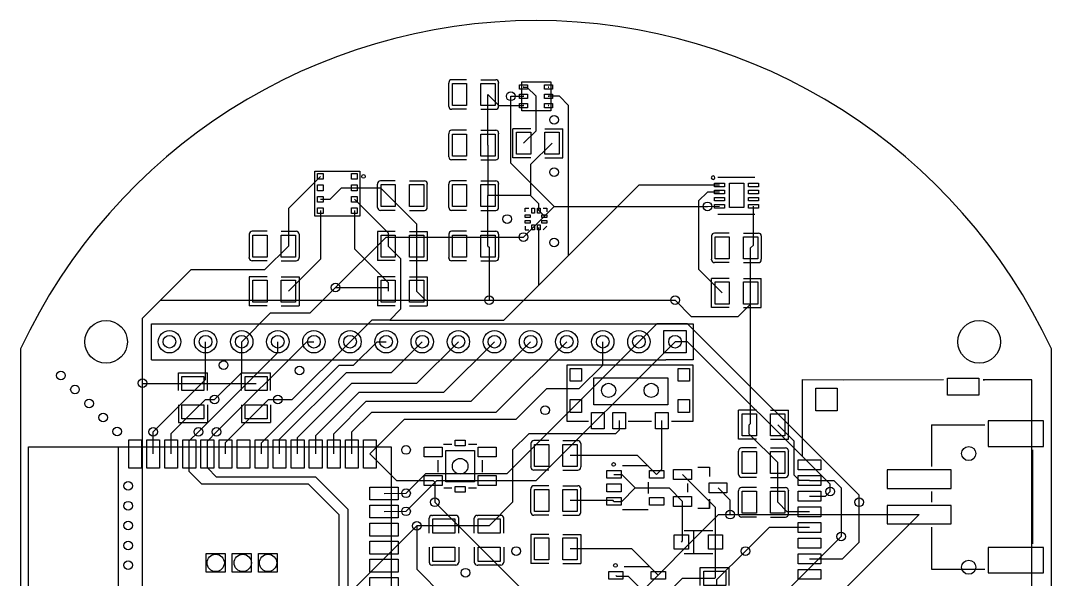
# Model space of a CAD drawing. Extents: x -1427 to 1430, y -1575 to 1575.
# Drawn here: x -1427 to 1427, y 26 to 1575 of the extents above; entities that cross this region are included whole.
import ezdxf

# ---------------------------------------------------------------- set-up
doc = ezdxf.new("R2010")
doc.units = 9

msp = doc.modelspace()

# ---------------------------------------------------------------- linework, layer by layer
for points in [[(-241.4, 1403.069), (-241.4, 1401.496)], [(-241.4, 1338.503), (-241.4, 1401.496)], [(-192.186, 1410.945), (-233.524, 1410.945)], [(-152.816, 1410.945), (-111.478, 1410.945)], [(-103.603, 1403.07), (-103.603, 1401.497)], [(-103.602, 1338.503), (-103.603, 1401.497)], [(-34.45, 1390.58), (-25.58, 1390.58), (0, 1365)], [(-133.13, 1230), (-133.131, 1370)], [(-133.131, 1370), (-102.551, 1339.42), (-34.45, 1339.42)], [(50, 1060), (-70, 1180), (-70, 1365)], [(-70, 1365), (-34.5, 1365)], [(-34.37, 1235), (0, 1269.37), (0, 1365)], [(7.9, 842.1), (90, 924.2), (90, 1340), (65, 1365), (34.5, 1365)], [(-241.4, 1336.931), (-241.4, 1338.503)], [(-192.186, 1329.055), (-233.524, 1329.055)], [(-152.816, 1329.055), (-111.478, 1329.055)], [(-103.602, 1337.719), (-103.602, 1338.503)], [(-103.602, 1336.931), (-103.602, 1338.503)], [(-241.429, 1263.069), (-241.429, 1261.496)], [(-241.429, 1198.503), (-241.429, 1261.496)], [(-192.215, 1270.945), (-233.553, 1270.945)], [(-152.845, 1270.945), (-111.507, 1270.945)], [(-103.632, 1263.07), (-103.632, 1261.497)], [(-103.631, 1198.503), (-103.632, 1261.497)], [(-14.685, 1275.156), (-63.898, 1275.156)], [(-63.898, 1194.844), (-63.898, 1275.156)], [(24.685, 1275.156), (73.898, 1275.156)], [(73.899, 1194.844), (73.898, 1275.156)], [(-133.13, 1230), (-133.13, 1090)], [(44.37, 1235), (-15, 1175.63), (-15, 1090)], [(-241.429, 1196.931), (-241.429, 1198.503)], [(-192.215, 1189.055), (-233.553, 1189.055)], [(-152.845, 1189.055), (-111.507, 1189.055)], [(-103.631, 1197.719), (-103.631, 1198.503)], [(-103.631, 1196.931), (-103.631, 1198.503)], [(-14.685, 1194.844), (-63.898, 1194.844)], [(24.685, 1194.844), (73.898, 1194.844)], [(-597.2, 1142.9), (-685.6, 1054.4), (-685.6, 950)], [(-438.929, 1123.069), (-438.929, 1121.496)], [(-438.929, 1058.503), (-438.929, 1121.496)], [(-389.715, 1130.945), (-431.053, 1130.945)], [(-350.345, 1130.945), (-309.007, 1130.945)], [(-301.132, 1123.07), (-301.132, 1121.497)], [(-301.131, 1058.503), (-301.132, 1121.497)], [(-241.429, 1123.069), (-241.429, 1121.496)], [(-241.429, 1058.503), (-241.429, 1121.496)], [(-192.215, 1130.945), (-233.553, 1130.945)], [(-152.845, 1130.945), (-111.507, 1130.945)], [(-103.632, 1123.07), (-103.632, 1121.497)], [(-103.631, 1058.503), (-103.632, 1121.497)], [(90, 924.2), (285.327, 1119.527), (507.758, 1119.527)], [(503.85, 1141.134), (606.213, 1141.134)], [(-597.2, 1079.9), (-570.1, 1079.9), (-538.6, 1111.4), (-502.7, 1111.4)], [(-502.7, 1111.4), (-430.8, 1111.4), (-409.4, 1090)], [(-409.368, 1090.001), (-330.63, 1011.263), (-330.63, 950.001)], [(-133.131, 950), (-133.13, 1090)], [(7.87, 1048.42), (7.87, 1067.13), (-15, 1090), (-133.13, 1090)], [(507.758, 1099.847), (474.847, 1099.847), (450, 1075), (450, 885.63), (515.63, 820)], [(-502.75, 1079.91), (-409.37, 986.53), (-409.37, 950.001)], [(-438.929, 1056.931), (-438.929, 1058.503)], [(-301.131, 1057.719), (-301.131, 1058.503)], [(-301.131, 1056.931), (-301.131, 1058.503)], [(-241.429, 1056.931), (-241.429, 1058.503)], [(-103.631, 1057.719), (-103.631, 1058.503)], [(-103.631, 1056.931), (-103.631, 1058.503)], [(-35, 975), (50, 1060), (475, 1060)], [(475, 1060), (507.8, 1060.5)], [(594.37, 945), (602.248, 952.878), (602.248, 1060.467)], [(-597.24, 1048.41), (-597.24, 913.39), (-685.63, 825)], [(-502.75, 1048.41), (-502.7, 942.7), (-409.4, 849.4), (-409.4, 825)], [(-389.715, 1049.055), (-431.053, 1049.055)], [(-350.345, 1049.055), (-309.007, 1049.055)], [(-192.215, 1049.055), (-233.553, 1049.055)], [(-152.845, 1049.055), (-111.507, 1049.055)], [(-30, 1044.999), (-30, 1054.999), (-20, 1054.999)], [(23.42, 1032.87), (7.87, 1048.42)], [(20, 1054.999), (30, 1054.999), (30, 1044.999)], [(503.85, 1038.771), (606.213, 1038.771)], [(-405, 745), (-89.3, 745), (7.9, 842.1), (7.9, 1001.6)], [(-35, 975), (-34.441, 975), (-7.871, 1001.57)], [(-30, 1004.999), (-30, 994.999), (-20, 994.999)], [(30, 1004.999), (20, 994.999)], [(-793.929, 983.069), (-793.929, 981.497)], [(-793.929, 982.281), (-793.929, 981.497)], [(-793.929, 981.497), (-793.928, 918.503)], [(-744.715, 990.945), (-786.053, 990.945)], [(-705.345, 990.945), (-664.007, 990.945)], [(-656.131, 983.069), (-656.131, 981.497)], [(-656.131, 981.497), (-656.131, 918.504)], [(-555, 835), (-415, 975), (-35, 975)], [(-438.929, 990.156), (-438.928, 909.844)], [(-389.715, 990.156), (-438.928, 990.156)], [(-350.345, 990.156), (-301.132, 990.156)], [(-301.132, 990.156), (-301.132, 909.844)], [(-241.429, 983.069), (-241.429, 981.497)], [(-241.429, 982.281), (-241.429, 981.497)], [(-241.429, 981.497), (-241.428, 918.503)], [(-192.215, 990.945), (-233.553, 990.945)], [(-152.845, 990.945), (-111.507, 990.945)], [(-103.631, 983.069), (-103.631, 981.497)], [(-103.631, 981.497), (-103.631, 918.504)], [(486.101, 978.069), (486.101, 976.497)], [(486.101, 977.281), (486.101, 976.497)], [(486.101, 976.497), (486.102, 913.503)], [(535.315, 985.945), (493.977, 985.945)], [(574.685, 985.945), (616.023, 985.945)], [(623.899, 978.069), (623.899, 976.497)], [(623.899, 976.497), (623.899, 913.504)], [(-1090, 570), (-1090, 750), (-955, 885), (-750.63, 885), (-685.63, 950)], [(-409.4, 950), (-375, 915.6), (-375, 775), (-405, 745), (-455, 745), (-515, 685)], [(-330.63, 950.001), (-330.63, 825)], [(-133.131, 950), (-130, 946.869), (-130, 800)], [(594.37, 820), (594.37, 945)], [(-793.928, 916.93), (-793.928, 918.503)], [(-656.131, 916.931), (-656.131, 918.504)], [(-241.428, 916.93), (-241.428, 918.503)], [(-103.631, 916.931), (-103.631, 918.504)], [(486.102, 911.93), (486.102, 913.503)], [(623.899, 911.931), (623.899, 913.504)], [(-744.715, 909.055), (-786.053, 909.055)], [(-705.345, 909.055), (-664.007, 909.055)], [(-389.715, 909.844), (-438.928, 909.844)], [(-350.345, 909.844), (-301.132, 909.844)], [(-192.215, 909.055), (-233.553, 909.055)], [(-152.845, 909.055), (-111.507, 909.055)], [(535.315, 904.055), (493.977, 904.055)], [(574.685, 904.055), (616.023, 904.055)], [(-793.929, 865.156), (-793.928, 784.844)], [(-744.715, 865.156), (-793.928, 865.156)], [(-705.345, 865.156), (-656.132, 865.156)], [(-656.132, 865.156), (-656.132, 784.844)], [(-438.929, 865.156), (-438.928, 784.844)], [(-389.715, 865.156), (-438.928, 865.156)], [(-350.345, 865.156), (-301.132, 865.156)], [(-301.132, 865.156), (-301.132, 784.844)], [(535.315, 860.156), (486.102, 860.156)], [(486.102, 779.844), (486.102, 860.156)], [(574.685, 860.156), (623.898, 860.156)], [(623.899, 779.844), (623.898, 860.156)], [(-815, 685), (-735, 765), (-625, 765), (-555, 835)], [(-555, 835), (-409.4, 835), (-409.4, 825)], [(-1090, 570), (-1090, 750), (-1040, 800), (385, 800)], [(-330.63, 825), (-305.63, 800), (-130, 800)], [(385, 800), (430, 755), (560, 755), (594.37, 789.37), (594.37, 820)], [(590.63, 455), (594.37, 458.74), (594.37, 820)], [(-744.715, 784.844), (-793.928, 784.844)], [(-705.345, 784.844), (-656.132, 784.844)], [(-389.715, 784.844), (-438.928, 784.844)], [(-350.345, 784.844), (-301.132, 784.844)], [(535.315, 779.844), (486.102, 779.844)], [(574.685, 779.844), (623.898, 779.844)], [(-1065, 635), (-1065, 635), (-1065, 735), (435, 735), (435, 635), (360, 635)], [(895, 240), (895, 260), (420, 735), (335, 735), (285, 685)], [(-1427.255, 665.539), (-1427.255, -666.498)], [(-1060, 435), (-915, 580), (-915, 685)], [(-935, 435), (-715, 655), (-715, 685)], [(-890, 525), (-815, 600), (-815, 685)], [(-885, 435), (-635, 685), (-615, 685)], [(-760.1, 374), (-760.1, 404.9), (-545, 620), (-505, 620), (-440, 685), (-415, 685)], [(-715, 525), (-675, 525), (-515, 685)], [(-710.1, 374), (-710.1, 414.9), (-525, 600), (-400, 600), (-315, 685)], [(-660.12, 373.98), (-660.12, 419.88), (-510, 570), (-330, 570), (-215, 685)], [(-610.12, 373.98), (-610.12, 424.88), (-490, 545), (-255, 545), (-115, 685)], [(-560.12, 373.98), (-560.12, 429.88), (-470, 520), (-180, 520), (-15, 685)], [(-510.12, 373.98), (-510.12, 434.88), (-455, 490), (-110, 490), (85, 685)], [(-460.12, 373.98), (-364.1, 470), (-55, 470), (30, 555), (120, 555), (185, 620), (185, 685)], [(-360, 215), (-275, 300), (0, 300), (385, 685)], [(-360, 265), (-305, 320), (-80, 320), (285, 685)], [(815, 270), (815, 290), (420, 685), (385, 685)], [(1427.254, -665.545), (1427.254, 665.539)], [(-1065, 635), (360, 635)], [(375.001, 465.001), (435.001, 465.001), (435.001, 620.001), (85.001, 620.001), (85.001, 465.001), (145.001, 465.001)], [(-990.156, 549.685), (-990.156, 598.898)], [(-990.156, 598.898), (-909.844, 598.898)], [(-909.844, 549.685), (-909.844, 598.898)], [(-815.186, 549.685), (-815.186, 598.898)], [(-815.186, 598.898), (-734.874, 598.898)], [(-734.874, 549.685), (-734.874, 598.898)], [(738.349, 368.58), (738.349, 580.116), (851.892, 579.801)], [(851.899, 579.781), (1128.349, 580.116)], [(1238.301, -66.42), (1373.301, -66.42), (1373.301, 579.781), (1238.301, 579.781), (1241.658, 579.801)], [(-990, -200), (-1090, -100), (-1090, 570)], [(-1090, 570), (-1089.37, 569.37), (-950, 569.37)], [(-950, 569.37), (-775, 569.37)], [(-950, 490.63), (-915.63, 525), (-890, 525)], [(-775, 490.63), (-740.63, 525), (-715, 525)], [(-1010.12, 373.98), (-1010.12, 430.51), (-950, 490.63)], [(-990.156, 510.315), (-990.156, 461.102)], [(-909.844, 510.315), (-909.844, 461.102)], [(-860.11, 373.98), (-860.11, 405.52), (-775, 490.63)], [(-815.186, 510.315), (-815.186, 461.102)], [(-734.874, 510.315), (-734.874, 461.102)], [(610.315, 495.156), (561.102, 495.156)], [(561.102, 414.844), (561.102, 495.156)], [(649.685, 495.156), (698.898, 495.156)], [(698.899, 414.844), (698.898, 495.156)], [(-990.156, 461.101), (-909.844, 461.102)], [(-815.186, 461.101), (-734.874, 461.102)], [(230.5, 466.5), (230, 440), (220, 430), (-20, 430), (-65, 385), (-65, 240), (-130, 174.4)], [(255.001, 465.001), (320.001, 465.001)], [(334.06, 317.4), (348.59, 331.93), (348.59, 466.52)], [(-1060.1, 374), (-1060, 435)], [(-960.11, 373.98), (-960.11, 409.89), (-935, 435)], [(-910.12, 373.98), (-910.12, 409.88), (-885, 435)], [(669.37, 350.001), (590.63, 428.741), (590.63, 455)], [(757.4, 300.3), (729.7, 300.3), (715, 315), (715, 409.4), (669.4, 455)], [(1095, 455), (1095, 338.903)], [(1095, 455), (1242.987, 455)], [(-255.738, 401.024), (-232.9, 401.024)], [(-187.1, 401.024), (-164.263, 401.024)], [(-13.929, 403.069), (-13.929, 401.497)], [(-13.929, 402.281), (-13.929, 401.497)], [(-13.929, 401.497), (-13.928, 338.503)], [(35.285, 410.945), (-6.053, 410.945)], [(74.655, 410.945), (115.993, 410.945)], [(123.869, 403.069), (123.869, 401.497)], [(123.869, 401.497), (123.869, 338.504)], [(610.315, 414.844), (561.102, 414.844)], [(649.685, 414.844), (698.898, 414.844)], [(-545, -180), (-545, 205), (-630, 290), (-925, 290), (-960.11, 325.11), (-960.11, 373.979)], [(-520, -165), (-520, 220), (-610, 310), (-885, 310), (-910.12, 335.12), (-910.12, 373.979)], [(-460.12, 373.98), (-386.74, 300.6), (-284.8, 300.6)], [(561.071, 383.069), (561.071, 381.496)], [(561.071, 318.503), (561.071, 381.496)], [(610.285, 390.945), (568.947, 390.945)], [(649.655, 390.945), (690.993, 390.945)], [(698.868, 383.07), (698.868, 381.497)], [(698.869, 318.503), (698.868, 381.497)], [(1375, 385), (1375, 125)], [(-271.024, 323.5), (-271.024, 356.49)], [(-148.976, 356.491), (-148.976, 323.5)], [(334.06, 317.4), (281.46, 370), (94.37, 370)], [(669.37, 240), (669.37, 350.001)], [(-13.928, 336.93), (-13.928, 338.503)], [(35.285, 329.055), (-6.053, 329.055)], [(74.655, 329.055), (115.993, 329.055)], [(123.869, 336.931), (123.869, 338.504)], [(215.95, 317.4), (237.6, 317.4), (275, 280)], [(310.456, 341.01), (239.589, 341.01)], [(497.24, 130), (497.24, 225.96), (405.8, 317.4)], [(448.5, 337.481), (480.59, 337.481), (480.59, 311.499)], [(561.071, 316.931), (561.071, 318.503)], [(698.869, 317.719), (698.869, 318.503)], [(698.869, 316.931), (698.869, 318.503)], [(-284.8, 300.601), (-280, 295.801), (-280, 240)], [(35.285, 285.945), (-6.053, 285.945)], [(74.655, 285.945), (115.993, 285.945)], [(310.456, 295.735), (310.456, 264.238)], [(419.57, 291.809), (419.57, 268.191)], [(610.285, 309.055), (568.947, 309.055)], [(649.655, 309.055), (690.993, 309.055)], [(757.4, 300.3), (824.7, 300.3), (845, 280), (845, 145)], [(-420.7, 264.3), (-360, 265)], [(-232.9, 278.976), (-255.652, 278.976)], [(-164.348, 278.976), (-187.1, 278.976)], [(-13.929, 278.069), (-13.929, 276.496)], [(-13.929, 213.503), (-13.929, 276.496)], [(123.868, 278.07), (123.868, 276.497)], [(123.869, 213.503), (123.868, 276.497)], [(215.95, 242.6), (237.6, 242.6), (275, 280), (368.4, 280), (405.8, 242.6)], [(537.893, 205.79), (537.893, 246.307), (504.2, 280)], [(561.071, 273.069), (561.071, 271.496)], [(561.071, 208.503), (561.071, 271.496)], [(610.285, 280.945), (568.947, 280.945)], [(649.655, 280.945), (690.993, 280.945)], [(698.868, 273.07), (698.868, 271.497)], [(698.869, 208.503), (698.868, 271.497)], [(757.4, 257), (802, 257), (815, 270)], [(1095, 269.522), (1095, 240.479)], [(-280, 240), (130, -170), (130, -265)], [(215.95, 242.6), (213.55, 245), (94.37, 245)], [(402.76, 130), (405.8, 133.04), (405.8, 242.6)], [(480.59, 248.501), (480.59, 222.52), (480.59, 248.501), (480.59, 222.52), (448.5, 222.52)], [(757.41, 213.66), (695.71, 213.66), (669.37, 240)], [(757.41, 83.74), (848.74, 83.74), (895, 130), (895, 240)], [(-420.7, 214.3), (-360, 215)], [(-288.1, 203.898), (-286.527, 203.898)], [(-223.533, 203.899), (-286.527, 203.898)], [(-222.749, 203.899), (-223.533, 203.899)], [(-221.961, 203.899), (-223.533, 203.899)], [(-163.1, 203.898), (-161.527, 203.898)], [(-98.533, 203.899), (-161.527, 203.898)], [(-97.749, 203.899), (-98.533, 203.899)], [(-96.961, 203.899), (-98.533, 203.899)], [(-13.929, 211.931), (-13.929, 213.503)], [(35.285, 204.055), (-6.053, 204.055)], [(74.655, 204.055), (115.993, 204.055)], [(123.869, 212.719), (123.869, 213.503)], [(123.869, 211.931), (123.869, 213.503)], [(310.456, 218.962), (239.589, 218.962)], [(260, -40), (505.791, 205.791), (537.893, 205.791)], [(537.893, 205.79), (1061.14, 205.79)], [(561.071, 206.931), (561.071, 208.503)], [(698.869, 207.719), (698.869, 208.503)], [(698.869, 206.931), (698.869, 208.503)], [(1061.1, 205.8), (750, -105)], [(-330, 175), (-705, -200), (-990, -200)], [(-255, 174.4), (-330, 175)], [(-330, 175), (-330, 54.37), (-255, -20.63)], [(-295.975, 154.685), (-295.975, 196.023)], [(-130, 174.4), (-255, 174.4)], [(-214.085, 154.685), (-214.085, 196.023)], [(-170.975, 154.685), (-170.975, 196.023)], [(-89.085, 154.685), (-89.085, 196.023)], [(610.285, 199.055), (568.947, 199.055)], [(649.655, 199.055), (690.993, 199.055)], [(-13.929, 151.056), (-13.928, 70.744)], [(35.285, 151.056), (-13.928, 151.056)], [(74.655, 151.056), (123.868, 151.056)], [(123.868, 151.056), (123.868, 70.744)], [(410.63, 161.496), (489.37, 161.496)], [(436.172, 161.496), (436.172, 98.504)], [(845, 145), (540, -160), (540, -365)], [(757.41, 170.35), (645.35, 170.35), (580, 105)], [(1095, 171.098), (1095, 55), (1242.987, 55)], [(-295.975, 115.315), (-295.975, 73.977)], [(-214.085, 115.315), (-214.085, 73.977)], [(-170.975, 115.315), (-170.975, 73.977)], [(-89.085, 115.315), (-89.085, 73.977)], [(495, 29.37), (497.24, 31.61), (497.24, 130)], [(339.06, 37.4), (265.609, 110.851), (94.37, 110.851)], [(410.63, 98.504), (489.37, 98.504)], [(580, 105), (500, 25), (500, -365)], [(-288.099, 66.101), (-286.526, 66.101)], [(-223.533, 66.101), (-286.526, 66.101)], [(-221.961, 66.101), (-223.533, 66.101)], [(-163.099, 66.101), (-161.526, 66.101)], [(-98.533, 66.101), (-161.526, 66.101)], [(-96.961, 66.101), (-98.533, 66.101)], [(35.285, 70.744), (-13.928, 70.744)], [(74.655, 70.744), (123.868, 70.744)], [(315.438, 61.018), (244.572, 61.018)], [(454.814, 9.685), (454.814, 58.898)], [(454.814, 58.898), (535.126, 58.898)], [(535.126, 9.685), (535.126, 58.898)], [(220.95, 37.4), (223.35, 35), (255, 35), (290, 0), (290, -120)], [(339.06, -37.4), (405.83, 29.37), (495, 29.37)]]:
    msp.add_lwpolyline(points)
for points in [[(-192.186, 1339.488), (-231.556, 1339.488), (-231.556, 1400.512), (-192.186, 1400.512)], [(-113.446, 1339.488), (-152.816, 1339.488), (-152.816, 1400.512), (-113.446, 1400.512)], [(-38.82, 1324.815), (-38.82, 1404.815), (41.18, 1404.815), (41.18, 1324.815), (-38.82, 1324.815)], [(-45.28, 1396.495), (-23.62, 1396.495), (-23.62, 1384.675), (-45.28, 1384.675)], [(-45.28, 1370.895), (-23.62, 1370.895), (-23.62, 1359.085), (-45.28, 1359.085)], [(-33.55, 1390.585), (-35.35, 1390.585)], [(-33.55, 1390.585), (-35.35, 1390.585)], [(23.62, 1396.495), (45.27, 1396.495), (45.27, 1384.675), (23.62, 1384.675)], [(23.62, 1370.895), (45.27, 1370.895), (45.27, 1359.085), (23.62, 1359.085)], [(35.35, 1390.585), (33.55, 1390.585)], [(35.35, 1390.585), (33.55, 1390.585)], [(-45.28, 1345.325), (-23.62, 1345.325), (-23.62, 1333.515), (-45.28, 1333.515)], [(-33.55, 1364.985), (-35.35, 1364.985)], [(-33.55, 1364.985), (-35.35, 1364.985)], [(23.62, 1345.355), (45.27, 1345.355), (45.27, 1333.545), (23.62, 1333.545)], [(35.35, 1364.985), (33.55, 1364.985)], [(35.35, 1364.985), (33.55, 1364.985)], [(-33.55, 1339.415), (-35.35, 1339.415)], [(-33.55, 1339.415), (-35.35, 1339.415)], [(35.35, 1339.445), (33.55, 1339.445)], [(35.35, 1339.445), (33.55, 1339.445)], [(-192.215, 1199.488), (-231.585, 1199.488), (-231.585, 1260.512), (-192.215, 1260.512)], [(-113.475, 1199.488), (-152.845, 1199.488), (-152.845, 1260.512), (-113.475, 1260.512)], [(-14.685, 1204.488), (-54.055, 1204.488), (-54.055, 1265.512), (-14.685, 1265.512)], [(64.055, 1204.488), (24.685, 1204.488), (24.685, 1265.512), (64.055, 1265.512)], [(-612.755, 1157.899), (-487.755, 1157.899), (-487.755, 1032.899), (-612.755, 1032.899), (-612.755, 1157.899)], [(-605.117, 1150.773), (-589.369, 1150.773), (-589.369, 1135.025), (-605.117, 1135.025)], [(-510.629, 1150.773), (-494.881, 1150.773), (-494.881, 1135.025), (-510.629, 1135.025)], [(-605.117, 1119.277), (-589.369, 1119.277), (-589.369, 1103.529), (-605.117, 1103.529)], [(-510.629, 1119.277), (-494.881, 1119.277), (-494.881, 1103.529), (-510.629, 1103.529)], [(-389.715, 1059.488), (-429.085, 1059.488), (-429.085, 1120.512), (-389.715, 1120.512)], [(-310.975, 1059.488), (-350.345, 1059.488), (-350.345, 1120.512), (-310.975, 1120.512)], [(-192.215, 1059.488), (-231.585, 1059.488), (-231.585, 1120.512), (-192.215, 1120.512)], [(-113.475, 1059.488), (-152.845, 1059.488), (-152.845, 1120.512), (-113.475, 1120.512)], [(521.567, 1124.401), (521.567, 1114.559), (494.008, 1114.559), (494.008, 1124.401)], [(575.217, 1124.017), (575.217, 1057.087), (535.847, 1057.087), (535.847, 1124.017)], [(616.056, 1124.401), (616.056, 1114.559), (588.497, 1114.559), (588.497, 1124.401)], [(-605.117, 1087.781), (-589.369, 1087.781), (-589.369, 1072.033), (-605.117, 1072.033)], [(-510.629, 1087.781), (-494.881, 1087.781), (-494.881, 1072.033), (-510.629, 1072.033)], [(521.566, 1104.716), (521.566, 1094.874), (494.007, 1094.874), (494.007, 1104.716)], [(521.566, 1085.03), (521.566, 1075.188), (494.007, 1075.188), (494.007, 1085.03)], [(616.055, 1104.716), (616.055, 1094.874), (588.496, 1094.874), (588.496, 1104.716)], [(616.055, 1085.03), (616.055, 1075.188), (588.496, 1075.188), (588.496, 1085.03)], [(-605.117, 1056.285), (-589.369, 1056.285), (-589.369, 1040.537), (-605.117, 1040.537)], [(-510.629, 1056.285), (-494.881, 1056.285), (-494.881, 1040.537), (-510.629, 1040.537)], [(521.566, 1065.345), (521.566, 1055.503), (494.007, 1055.503), (494.007, 1065.345)], [(616.054, 1065.345), (616.054, 1055.503), (588.495, 1055.503), (588.495, 1065.345)], [(-16.535, 1036.81), (-16.535, 1028.936), (-30.315, 1028.936), (-30.315, 1036.81)], [(-3.937, 1041.534), (-11.811, 1041.534), (-11.811, 1055.314), (-3.937, 1055.314)], [(11.811, 1041.534), (3.937, 1041.534), (3.937, 1055.314), (11.811, 1055.314)], [(16.535, 1028.936), (16.535, 1036.81), (30.315, 1036.81), (30.315, 1028.936)], [(-16.535, 1021.062), (-16.535, 1013.188), (-30.315, 1013.188), (-30.315, 1021.062)], [(-11.811, 1008.464), (-3.937, 1008.464), (-3.937, 994.684), (-11.811, 994.684)], [(3.937, 1008.464), (11.811, 1008.464), (11.811, 994.684), (3.937, 994.684)], [(16.535, 1013.188), (16.535, 1021.062), (30.315, 1021.062), (30.315, 1013.188)], [(-784.085, 980.512), (-744.715, 980.512), (-744.715, 919.488), (-784.085, 919.488)], [(-705.345, 980.512), (-665.975, 980.512), (-665.975, 919.488), (-705.345, 919.488)], [(-429.085, 980.512), (-389.715, 980.512), (-389.715, 919.488), (-429.085, 919.488)], [(-350.345, 980.512), (-310.975, 980.512), (-310.975, 919.488), (-350.345, 919.488)], [(-231.585, 980.512), (-192.215, 980.512), (-192.215, 919.488), (-231.585, 919.488)], [(-152.845, 980.512), (-113.475, 980.512), (-113.475, 919.488), (-152.845, 919.488)], [(495.945, 975.512), (535.315, 975.512), (535.315, 914.488), (495.945, 914.488)], [(574.685, 975.512), (614.055, 975.512), (614.055, 914.488), (574.685, 914.488)], [(-784.085, 855.512), (-744.715, 855.512), (-744.715, 794.488), (-784.085, 794.488)], [(-705.345, 855.512), (-665.975, 855.512), (-665.975, 794.488), (-705.345, 794.488)], [(-429.085, 855.512), (-389.715, 855.512), (-389.715, 794.488), (-429.085, 794.488)], [(-350.345, 855.512), (-310.975, 855.512), (-310.975, 794.488), (-350.345, 794.488)], [(535.315, 789.488), (495.945, 789.488), (495.945, 850.512), (535.315, 850.512)], [(614.055, 789.488), (574.685, 789.488), (574.685, 850.512), (614.055, 850.512)], [(416, 654), (354, 654), (354, 716), (416, 716)], [(126.144, 575.749), (94.648, 575.749), (94.648, 611.183), (126.144, 611.183)], [(425.357, 575.768), (393.861, 575.768), (393.861, 611.202), (425.357, 611.202)], [(-980.512, 549.685), (-980.512, 589.055), (-919.488, 589.055), (-919.488, 549.685)], [(-805.542, 549.685), (-805.542, 589.055), (-744.518, 589.055), (-744.518, 549.685)], [(365.005, 510.005), (160.005, 510.005), (160.005, 585.005), (365.005, 585.005), (365.005, 510.005)], [(1139.295, 536.493), (1139.295, 583.737), (1225.909, 583.737), (1225.909, 536.493)], [(775.121, 493.186), (775.121, 556.178), (834.177, 556.178), (834.177, 493.186)], [(126.144, 489.154), (94.648, 489.154), (94.648, 524.588), (126.144, 524.588)], [(425.357, 489.154), (393.861, 489.154), (393.861, 524.588), (425.357, 524.588)], [(-980.512, 470.945), (-980.512, 510.315), (-919.488, 510.315), (-919.488, 470.945)], [(-805.542, 470.945), (-805.542, 510.315), (-744.518, 510.315), (-744.518, 470.945)], [(189.137, 443.879), (153.703, 443.879), (153.703, 489.155), (189.137, 489.155)], [(248.192, 443.879), (212.758, 443.879), (212.758, 489.155), (248.192, 489.155)], [(366.302, 443.879), (330.868, 443.879), (330.868, 489.155), (366.302, 489.155)], [(610.315, 424.488), (570.945, 424.488), (570.945, 485.512), (610.315, 485.512)], [(689.055, 424.488), (649.685, 424.488), (649.685, 485.512), (689.055, 485.512)], [(1252.087, 465.63), (1252.087, 394.764), (1405.63, 394.764), (1405.63, 465.63)], [(-1092.401, 413.347), (-1092.401, 334.607), (-1127.835, 334.607), (-1127.835, 413.347)], [(-1042.399, 413.347), (-1042.399, 334.607), (-1077.833, 334.607), (-1077.833, 413.347)], [(-992.399, 413.347), (-992.399, 334.607), (-1027.833, 334.607), (-1027.833, 413.347)], [(-942.398, 413.347), (-942.398, 334.607), (-977.832, 334.607), (-977.832, 413.347)], [(-892.399, 413.347), (-892.399, 334.607), (-927.833, 334.607), (-927.833, 413.347)], [(-842.397, 413.347), (-842.397, 334.607), (-877.831, 334.607), (-877.831, 413.347)], [(-792.397, 413.347), (-792.397, 334.607), (-827.831, 334.607), (-827.831, 413.347)], [(-742.398, 413.347), (-742.398, 334.607), (-777.832, 334.607), (-777.832, 413.347)], [(-692.399, 413.347), (-692.399, 334.607), (-727.833, 334.607), (-727.833, 413.347)], [(-642.4, 413.347), (-642.4, 334.607), (-677.834, 334.607), (-677.834, 413.347)], [(-592.401, 413.347), (-592.401, 334.607), (-627.835, 334.607), (-627.835, 413.347)], [(-542.401, 413.347), (-542.401, 334.607), (-577.835, 334.607), (-577.835, 413.347)], [(-492.401, 413.347), (-492.401, 334.607), (-527.835, 334.607), (-527.835, 413.347)], [(-442.4, 413.347), (-442.4, 334.607), (-477.834, 334.607), (-477.834, 413.347)], [(-223.8, 396.1), (-223.8, 411.801), (-196.2, 411.8), (-196.2, 396.1)], [(-4.085, 400.512), (35.285, 400.512), (35.285, 339.488), (-4.085, 339.488)], [(74.655, 400.512), (114.025, 400.512), (114.025, 339.488), (74.655, 339.488)], [(-1405, -315), (-1405, 393.66), (-401.06, 393.66), (-401.06, -315), (-1405, -315)], [(-1405, -315), (-1405, 393.66), (-1156.97, 393.66), (-1156.97, -315), (-1405, -315)], [(-309.409, 393.15), (-260.197, 393.15), (-260.197, 365.59), (-309.409, 365.59)], [(-249.37, 383.307), (-170.63, 383.307), (-170.63, 296.693), (-249.37, 296.693), (-249.37, 383.307)], [(-159.804, 393.15), (-110.591, 393.15), (-110.591, 365.591), (-159.804, 365.591)], [(610.285, 319.488), (570.915, 319.488), (570.915, 380.512), (610.285, 380.512)], [(689.025, 319.488), (649.655, 319.488), (649.655, 380.512), (689.025, 380.512)], [(725.909, 329.8), (725.909, 357.36), (788.901, 357.36), (788.901, 329.8)], [(-309.4, 314.4), (-260.2, 314.4), (-260.2, 286.8), (-309.4, 286.8)], [(-159.8, 314.4), (-110.6, 314.4), (-110.6, 286.8), (-159.8, 286.8)], [(235.653, 328.215), (235.653, 306.562), (196.283, 306.562), (196.283, 328.215)], [(353.763, 328.215), (353.763, 306.562), (314.393, 306.562), (314.393, 328.215)], [(381.194, 303.62), (381.194, 331.18), (430.406, 331.18), (430.406, 303.62)], [(725.909, 286.493), (725.909, 314.053), (788.901, 314.053), (788.901, 286.493)], [(972.559, 329.803), (972.559, 278.622), (1149.724, 278.622), (1149.724, 329.803)], [(235.653, 290.814), (235.653, 269.16), (196.283, 269.16), (196.283, 290.814)], [(479.594, 266.22), (479.594, 293.78), (528.806, 293.78), (528.806, 266.22)], [(-381.378, 246.614), (-460.118, 246.614), (-460.118, 282.048), (-381.378, 282.048)], [(-223.8, 268.1), (-223.8, 283.9), (-196.2, 283.9), (-196.2, 268.1)], [(35.285, 214.488), (-4.085, 214.488), (-4.085, 275.512), (35.285, 275.512)], [(114.025, 214.488), (74.655, 214.488), (74.655, 275.512), (114.025, 275.512)], [(610.285, 209.488), (570.915, 209.488), (570.915, 270.512), (610.285, 270.512)], [(689.025, 209.488), (649.655, 209.488), (649.655, 270.512), (689.025, 270.512)], [(725.909, 243.186), (725.909, 270.746), (788.901, 270.746), (788.901, 243.186)], [(-381.378, 196.614), (-460.118, 196.614), (-460.118, 232.048), (-381.378, 232.048)], [(235.653, 253.412), (235.653, 231.759), (196.283, 231.759), (196.283, 253.412)], [(353.763, 253.412), (353.763, 231.759), (314.393, 231.759), (314.393, 253.412)], [(381.194, 228.82), (381.194, 256.38), (430.406, 256.38), (430.406, 228.82)], [(972.559, 231.379), (972.559, 180.198), (1149.724, 180.198), (1149.724, 231.379)], [(725.909, 199.879), (725.909, 227.439), (788.901, 227.439), (788.901, 199.879)], [(-381.378, 146.615), (-460.118, 146.615), (-460.118, 182.049), (-381.378, 182.049)], [(-224.518, 194.055), (-224.518, 154.685), (-285.542, 154.685), (-285.542, 194.055)], [(-99.518, 194.055), (-99.518, 154.685), (-160.542, 154.685), (-160.542, 194.055)], [(725.909, 156.572), (725.909, 184.132), (788.901, 184.132), (788.901, 156.572)], [(422.441, 110.315), (383.071, 110.315), (383.071, 149.685), (422.441, 149.685)], [(516.929, 110.315), (477.559, 110.315), (477.559, 149.685), (516.929, 149.685)], [(-381.378, 96.615), (-460.118, 96.615), (-460.118, 132.049), (-381.378, 132.049)], [(-224.518, 115.315), (-224.518, 75.945), (-285.542, 75.945), (-285.542, 115.315)], [(-99.518, 115.315), (-99.518, 75.945), (-160.542, 75.945), (-160.542, 115.315)], [(-4.085, 141.412), (35.285, 141.412), (35.285, 80.388), (-4.085, 80.388)], [(74.655, 141.412), (114.025, 141.412), (114.025, 80.388), (74.655, 80.388)], [(725.909, 113.265), (725.909, 140.825), (788.901, 140.825), (788.901, 113.265)], [(1252.087, 115.237), (1252.087, 44.371), (1405.63, 44.371), (1405.63, 115.237)], [(-860.908, 98.386), (-860.908, 46.024), (-913.27, 46.024), (-913.27, 98.386)], [(-788.662, 98.386), (-788.662, 46.024), (-841.025, 46.024), (-841.025, 98.386)], [(-716.417, 98.386), (-716.417, 46.024), (-768.78, 46.024), (-768.78, 98.386)], [(725.909, 69.957), (725.909, 97.517), (788.901, 97.517), (788.901, 69.957)], [(-381.378, 46.613), (-460.118, 46.613), (-460.118, 82.047), (-381.378, 82.047)], [(-381.378, -3.388), (-460.118, -3.388), (-460.118, 32.046), (-381.378, 32.046)], [(240.635, 48.223), (240.635, 26.57), (201.265, 26.57), (201.265, 48.223)], [(358.745, 48.223), (358.745, 26.57), (319.375, 26.57), (319.375, 48.223)], [(464.458, 9.685), (464.458, 49.055), (525.482, 49.055), (525.482, 9.685)], [(725.909, 26.65), (725.909, 54.21), (788.901, 54.21), (788.901, 26.65)]]:
    msp.add_lwpolyline(points, close=True)
for centre, radius in [((-70, 1365), 12), ((50, 1300), 12), ((-477.75, 1142.9), 5), ((50, 1155), 12), ((475, 1060), 12), ((-80, 1025), 12), ((-35, 975), 12), ((50, 960), 12), ((-555, 835), 12), ((-130, 800), 12), ((385, 800), 12), ((-1190.71, 684.71), 59.055), ((1227.4, 684.71), 59.055), ((-1015, 685), 31), ((-915, 685), 31), ((-815, 685), 31), ((-715, 685), 31), ((-615, 685), 31), ((-515, 685), 31), ((-415, 685), 31), ((-315, 685), 31), ((-215, 685), 31), ((-115, 685), 31), ((-15, 685), 31), ((85, 685), 31), ((185, 685), 31), ((285, 685), 31), ((-1015, 685), 17.5), ((-915, 685), 17.5), ((-815, 685), 17.5), ((-715, 685), 17.5), ((-615, 685), 17.5), ((-515, 685), 17.5), ((-415, 685), 17.5), ((-315, 685), 17.5), ((-215, 685), 17.5), ((-115, 685), 17.5), ((-15, 685), 17.5), ((85, 685), 17.5), ((185, 685), 17.5), ((285, 685), 17.5), ((385, 685), 17.5), ((-865, 620), 12), ((-1315.55, 591.67), 12), ((-655, 605), 12), ((-1090, 570), 12), ((-1276.66, 552.78), 12), ((200.94, 550.18), 19.685), ((319.05, 550.18), 19.685), ((-1237.77, 513.89), 12), ((-890, 525), 12), ((-715, 525), 12), ((-1198.88, 475), 12), ((25, 495), 12), ((-1159.99, 436.11), 12), ((-1060, 435), 12), ((-935, 435), 12), ((-885, 435), 12), ((-360, 385), 12), ((1198.35, 375.08), 19.685), ((-210, 340), 21.65), ((215.03, 344.98), 5), ((-1129.44, 285.56), 12), ((-360, 265), 12), ((815, 270), 12), ((-1129.44, 230.56), 12), ((-280, 240), 12), ((895, 240), 12), ((-360, 215), 12), ((537.89, 205.79), 12), ((-1129.44, 175.56), 12), ((-330, 175), 12), ((845, 145), 12), ((-1129.44, 120.56), 12), ((-55, 105), 12), ((580, 105), 12), ((-887.09, 72.21), 24), ((-812.09, 72.21), 24), ((-742.09, 72.21), 24), ((-1129.44, 65.56), 12), ((220.01, 64.99), 5), ((1198.35, 60.12), 19.685), ((-195, 45), 12)]:
    msp.add_circle(centre, radius)
for centre, radius, start, end in [((0, 0), 1574.802, 24.999941, 155.000059), ((-233.524, 1403.069), 7.876, 90, 180), ((-111.478, 1403.07), 7.875, 360, 90), ((-35.35, 1390.585), 0, 90, 270), ((-33.55, 1390.585), 0, 270, 90), ((33.55, 1390.585), 0, 90, 270), ((35.35, 1390.585), 0, 270, 90), ((-35.35, 1364.985), 0, 90, 270), ((-33.55, 1364.985), 0, 270, 90), ((33.55, 1364.985), 0, 90, 270), ((35.35, 1364.985), 0, 270, 90), ((-233.524, 1336.931), 7.876, 180, 270), ((-111.478, 1336.931), 7.876, 270, 0), ((-35.35, 1339.415), 0, 90, 270), ((-33.55, 1339.415), 0, 270, 90), ((33.55, 1339.445), 0, 90, 270), ((35.35, 1339.445), 0, 270, 90), ((-233.553, 1263.069), 7.876, 90, 180), ((-111.507, 1263.07), 7.875, 360, 90), ((-233.553, 1196.931), 7.876, 180, 270), ((-111.507, 1196.931), 7.876, 270, 0), ((490.476, 1139.516), 5, 0.572967, 359.427033), ((-431.053, 1123.069), 7.876, 90, 180), ((-309.007, 1123.07), 7.875, 360, 90), ((-233.553, 1123.069), 7.876, 90, 180), ((-111.507, 1123.07), 7.875, 360, 90), ((-431.053, 1056.931), 7.876, 180, 270), ((-309.007, 1056.931), 7.876, 270, 0), ((-233.553, 1056.931), 7.876, 180, 270), ((-111.507, 1056.931), 7.876, 270, 0), ((-786.053, 983.069), 7.876, 90, 180), ((-664.007, 983.069), 7.876, 360, 90), ((-233.553, 983.069), 7.876, 90, 180), ((-111.507, 983.069), 7.876, 360, 90), ((493.977, 978.069), 7.876, 90, 180), ((616.023, 978.069), 7.876, 360, 90), ((-786.053, 916.93), 7.875, 180, 270), ((-664.007, 916.931), 7.876, 270, 0), ((-233.553, 916.93), 7.875, 180, 270), ((-111.507, 916.931), 7.876, 270, 0), ((493.977, 911.93), 7.875, 180, 270), ((616.023, 911.931), 7.876, 270, 0), ((-6.053, 403.069), 7.876, 90, 180), ((115.993, 403.069), 7.876, 360, 90), ((568.947, 383.069), 7.876, 90, 180), ((690.993, 383.07), 7.875, 360, 90), ((-6.053, 336.93), 7.875, 180, 270), ((115.993, 336.931), 7.876, 270, 0), ((568.947, 316.931), 7.876, 180, 270), ((690.993, 316.931), 7.876, 270, 0), ((-6.053, 278.069), 7.876, 90, 180), ((115.993, 278.07), 7.875, 360, 90), ((568.947, 273.069), 7.876, 90, 180), ((690.993, 273.07), 7.875, 360, 90), ((-288.1, 196.023), 7.875, 90, 180), ((-221.961, 196.023), 7.876, 0, 90), ((-163.1, 196.023), 7.875, 90, 180), ((-96.961, 196.023), 7.876, 0, 90), ((-6.053, 211.931), 7.876, 180, 270), ((115.993, 211.931), 7.876, 270, 0), ((568.947, 206.931), 7.876, 180, 270), ((690.993, 206.931), 7.876, 270, 0), ((-288.099, 73.977), 7.876, 180, 270), ((-221.961, 73.977), 7.876, 270, 0), ((-163.099, 73.977), 7.876, 180, 270), ((-96.961, 73.977), 7.876, 270, 0)]:
    msp.add_arc(centre, radius, start, end)

doc.saveas('drawing.dxf')
